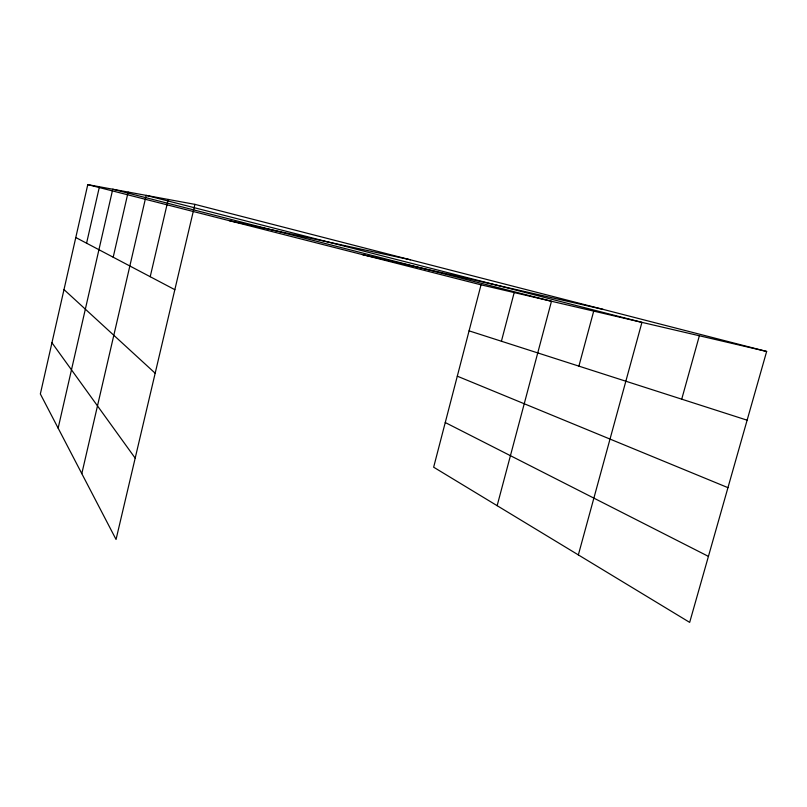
<?xml version="1.0" encoding="UTF-8"?>
<svg xmlns="http://www.w3.org/2000/svg" width="807" height="807" viewBox="0 0 807 807"><rect width="100%" height="100%" fill="white"/><g stroke="black" fill="none" stroke-linecap="round" stroke-linejoin="round"><path stroke-width="1.21" d="M194.921 204.363L87.771 184.621L40.35 393.957L116.047 539.449L194.921 204.363L766.65 351.459L689.672 622.379L433.652 467.203L481.033 284.831L766.65 351.459M86.581 243.2L99.422 186.77M58.144 428.144L112.758 189.221L551.474 301.263L497.142 505.686M113.192 257.221L128.162 192.066M81.81 473.638L146.178 195.385L641.938 322.366L578.347 554.903M150.213 276.71L168.229 199.44M501.409 341.24L514.19 292.568M578.891 366.136L593.71 311.119M681.723 399.172L699.366 335.762M229.269 220.674L410.45 259.814M362.464 254.619L603.031 309.363M87.771 184.621L481.033 284.831M469.079 330.85L747.121 420.185M457.307 376.183L727.954 487.65M445.262 422.535L708.425 556.386M75.787 237.52L174.837 289.683M63.995 289.582L155.176 373.227M51.951 342.763L135.183 458.134"/></g></svg>
